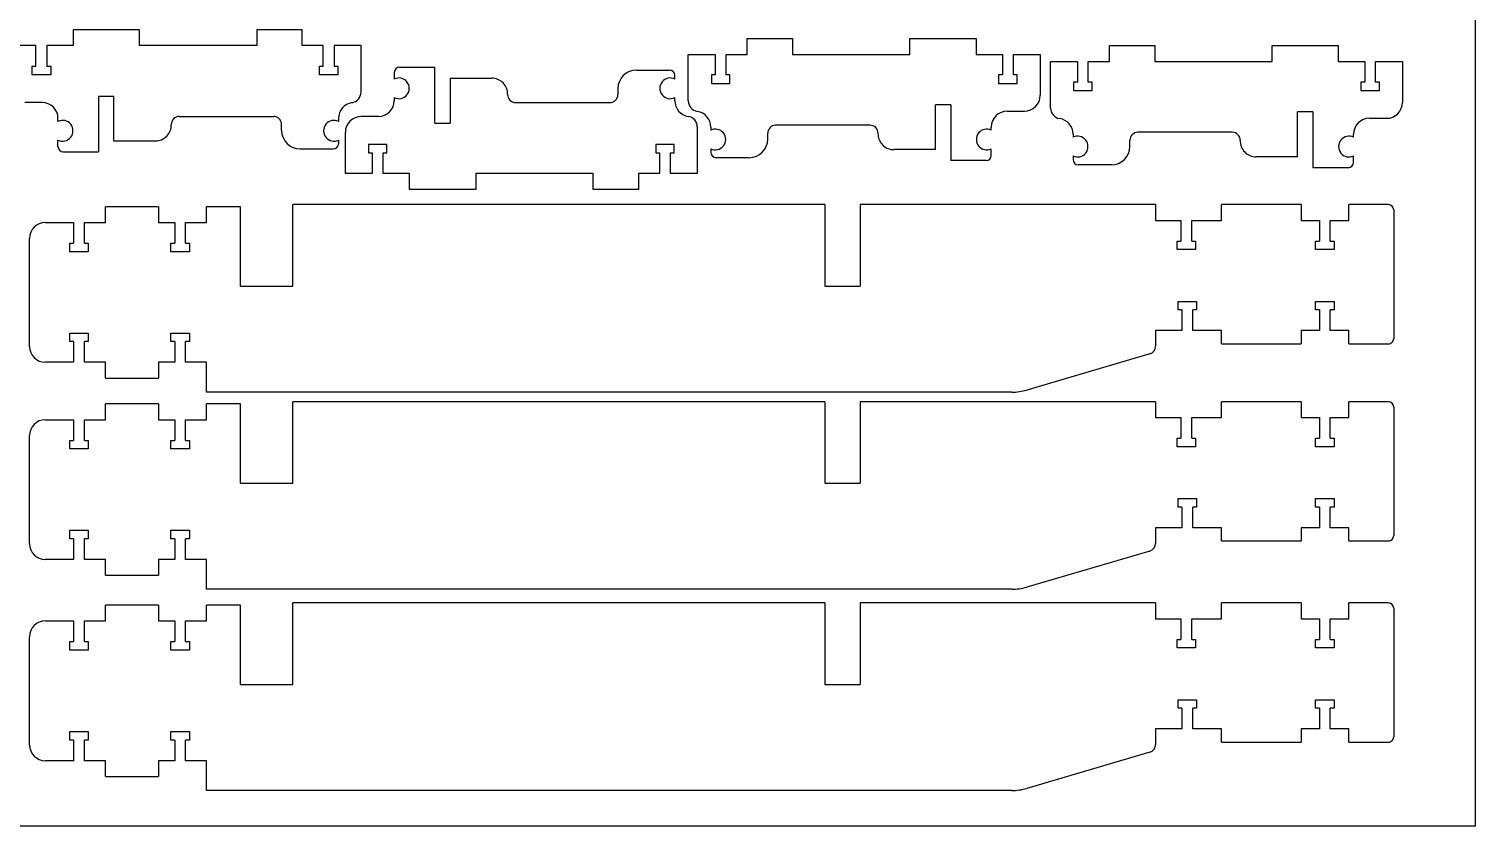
# Model space of a CAD drawing. Header units: millimetres. Extents: x -2614 to 1371, y 670 to 4202.
# Drawn here: x 825 to 1371, y 3440 to 3741 of the extents above; entities that cross this region are included whole.
import ezdxf

# ---------------------------------------------------------------- set-up
doc = ezdxf.new("R2010")
doc.units = ezdxf.units.MM
doc.linetypes.add('HIDDEN', pattern=[9.525, 6.35, -3.175])
doc.layers.get('0').update_dxf_attribs({"lineweight": 70})
doc.layers.add('Hidden', color=7, linetype='HIDDEN', lineweight=70)

msp = doc.modelspace()

# ---------------------------------------------------------------- linework, layer by layer
at = {"color": 7, "lineweight": -3}
for p, q in [((1371.33, 4201.8), (1371.33, 3439.8)), ((866.62, 3740.75), (841.62, 3740.75)), ((841.62, 3740.75), (841.62, 3734.75)), ((866.62, 3734.75), (866.62, 3740.75)), ((928.06, 3740.75), (910.98, 3740.75)), ((910.98, 3740.75), (910.98, 3734.75)), ((928.06, 3734.75), (928.06, 3740.75)), ((827.52, 3734.75), (817.34, 3734.75)), ((827.52, 3726.95), (827.52, 3734.75)), ((841.62, 3734.75), (831.62, 3734.75)), ((831.62, 3734.75), (831.62, 3726.95)), ((910.98, 3734.75), (866.62, 3734.75)), ((936.06, 3734.75), (928.06, 3734.75)), ((936.06, 3726.95), (936.06, 3734.75)), ((950.34, 3734.75), (940.16, 3734.75)), ((940.16, 3734.75), (940.16, 3726.95)), ((950.34, 3717.14), (950.34, 3734.75)), ((1096.31, 3737.45), (1113.39, 3737.45)), ((1096.31, 3731.45), (1096.31, 3737.45)), ((1113.39, 3737.45), (1113.39, 3731.45)), ((1157.75, 3737.45), (1182.75, 3737.45)), ((1157.75, 3731.45), (1157.75, 3737.45)), ((1182.75, 3737.45), (1182.75, 3731.45)), ((1233.18, 3734.77), (1250.26, 3734.77)), ((1233.18, 3728.77), (1233.18, 3734.77)), ((1250.26, 3734.77), (1250.26, 3728.77)), ((1294.62, 3734.77), (1319.62, 3734.77)), ((1294.62, 3728.77), (1294.62, 3734.77)), ((1319.62, 3734.77), (1319.62, 3728.77)), ((1074.03, 3713.84), (1074.03, 3731.45)), ((1074.03, 3731.45), (1084.21, 3731.45)), ((1084.21, 3731.45), (1084.21, 3723.65)), ((1088.31, 3731.45), (1096.31, 3731.45)), ((1088.31, 3723.65), (1088.31, 3731.45)), ((1113.39, 3731.45), (1157.75, 3731.45)), ((1182.75, 3731.45), (1192.75, 3731.45)), ((1192.75, 3731.45), (1192.75, 3723.65)), ((1196.85, 3731.45), (1207.03, 3731.45)), ((1196.85, 3723.65), (1196.85, 3731.45)), ((1207.03, 3731.45), (1207.03, 3715.96)), ((1210.9, 3711.16), (1210.9, 3728.77)), ((1210.9, 3728.77), (1221.08, 3728.77)), ((1221.08, 3728.77), (1221.08, 3720.97)), ((1225.18, 3728.77), (1233.18, 3728.77)), ((1225.18, 3720.97), (1225.18, 3728.77)), ((1250.26, 3728.77), (1294.62, 3728.77)), ((1319.62, 3728.77), (1329.62, 3728.77)), ((1329.62, 3728.77), (1329.62, 3720.97)), ((1333.72, 3728.77), (1343.9, 3728.77)), ((1333.72, 3720.97), (1333.72, 3728.77)), ((1343.9, 3728.77), (1343.9, 3713.27)), ((826.07, 3726.95), (827.52, 3726.95)), ((826.07, 3723.75), (826.07, 3726.95)), ((833.07, 3723.75), (826.07, 3723.75)), ((831.62, 3726.95), (833.07, 3726.95)), ((833.07, 3726.95), (833.07, 3723.75)), ((934.61, 3723.75), (934.61, 3726.95)), ((934.61, 3726.95), (936.06, 3726.95)), ((941.61, 3723.75), (934.61, 3723.75)), ((940.16, 3726.95), (941.61, 3726.95)), ((941.61, 3726.95), (941.61, 3723.75)), ((962.92, 3724.59), (962.92, 3722.12)), ((964.92, 3726.59), (978.25, 3726.59)), ((978.25, 3705.5), (978.25, 3726.59)), ((984.05, 3722.46), (999.74, 3722.46)), ((984.05, 3722.46), (984.05, 3705.5)), ((1054.42, 3725.5), (1066.92, 3725.5)), ((1068.92, 3722.12), (1068.92, 3723.5)), ((1082.76, 3723.65), (1082.76, 3720.45)), ((1084.21, 3723.65), (1082.76, 3723.65)), ((1089.76, 3723.65), (1088.31, 3723.65)), ((1089.76, 3720.45), (1089.76, 3723.65)), ((1191.3, 3723.65), (1191.3, 3720.45)), ((1192.75, 3723.65), (1191.3, 3723.65)), ((1198.3, 3723.65), (1196.85, 3723.65)), ((1198.3, 3720.45), (1198.3, 3723.65)), ((1047.42, 3718.5), (1047.42, 3716.22)), ((1082.76, 3720.45), (1089.76, 3720.45)), ((1191.3, 3720.45), (1198.3, 3720.45)), ((1219.63, 3720.97), (1219.63, 3717.77)), ((1221.08, 3720.97), (1219.63, 3720.97)), ((1219.63, 3717.77), (1226.63, 3717.77)), ((1226.63, 3720.97), (1225.18, 3720.97)), ((1226.63, 3717.77), (1226.63, 3720.97)), ((1328.17, 3720.97), (1328.17, 3717.77)), ((1329.62, 3720.97), (1328.17, 3720.97)), ((1328.17, 3717.77), (1335.17, 3717.77)), ((1335.17, 3720.97), (1333.72, 3720.97)), ((1335.17, 3717.77), (1335.17, 3720.97)), ((829.84, 3713.26), (823.34, 3713.26)), ((851.17, 3715.69), (851.17, 3694.6)), ((851.17, 3715.69), (856.97, 3715.69)), ((856.97, 3698.73), (856.97, 3715.69)), ((962.92, 3715.09), (962.92, 3713.93)), ((1008.74, 3713.22), (1044.42, 3713.22)), ((1068.92, 3713.93), (1068.92, 3715.09)), ((1167.4, 3695.43), (1167.4, 3712.39)), ((1173.2, 3712.39), (1167.4, 3712.39)), ((1173.2, 3712.39), (1173.2, 3691.3)), ((835.84, 3706.1), (835.84, 3707.26)), ((881.66, 3707.96), (917.34, 3707.96)), ((941.84, 3707.26), (941.84, 3706.1)), ((956.92, 3707.93), (950.42, 3707.93)), ((978.25, 3705.5), (984.05, 3705.5)), ((1194.53, 3709.96), (1201.03, 3709.96)), ((1304.27, 3692.74), (1304.27, 3709.7)), ((1310.07, 3709.7), (1304.27, 3709.7)), ((1310.07, 3709.7), (1310.07, 3688.61)), ((1331.4, 3707.27), (1337.9, 3707.27)), ((920.34, 3702.69), (920.34, 3704.96)), ((944.42, 3686.43), (944.42, 3701.93)), ((1077.42, 3704.04), (1077.42, 3686.43)), ((1082.53, 3703.96), (1082.53, 3702.8)), ((1104.03, 3699.39), (1104.03, 3701.66)), ((1142.71, 3704.66), (1107.03, 3704.66)), ((1188.53, 3702.8), (1188.53, 3703.96)), ((1219.4, 3701.27), (1219.4, 3700.11)), ((1279.58, 3701.98), (1243.9, 3701.98)), ((1325.4, 3700.11), (1325.4, 3701.27)), ((835.84, 3696.6), (835.84, 3699.06)), ((837.84, 3694.6), (851.17, 3694.6)), ((856.97, 3698.73), (872.66, 3698.73)), ((927.34, 3695.69), (939.84, 3695.69)), ((941.84, 3699.06), (941.84, 3697.69)), ((953.15, 3697.43), (953.15, 3694.23)), ((960.15, 3697.43), (953.15, 3697.43)), ((953.15, 3694.23), (954.6, 3694.23)), ((954.6, 3694.23), (954.6, 3686.43)), ((958.7, 3694.23), (960.15, 3694.23)), ((958.7, 3686.43), (958.7, 3694.23)), ((960.15, 3694.23), (960.15, 3697.43)), ((1061.69, 3697.43), (1061.69, 3694.23)), ((1068.69, 3697.43), (1061.69, 3697.43)), ((1061.69, 3694.23), (1063.14, 3694.23)), ((1063.14, 3694.23), (1063.14, 3686.43)), ((1067.24, 3694.23), (1068.69, 3694.23)), ((1067.24, 3686.43), (1067.24, 3694.23)), ((1068.69, 3694.23), (1068.69, 3697.43)), ((1082.53, 3695.76), (1082.53, 3694.39)), ((1167.4, 3695.43), (1151.7, 3695.43)), ((1188.53, 3693.3), (1188.53, 3695.76)), ((1240.9, 3696.7), (1240.9, 3698.98)), ((1097.03, 3692.39), (1084.53, 3692.39)), ((1186.53, 3691.3), (1173.2, 3691.3)), ((1219.4, 3693.08), (1219.4, 3691.7)), ((1233.9, 3689.7), (1221.4, 3689.7)), ((1304.27, 3692.74), (1288.57, 3692.74)), ((1325.4, 3690.61), (1325.4, 3693.08)), ((954.6, 3686.43), (944.42, 3686.43)), ((968.7, 3686.43), (958.7, 3686.43)), ((968.7, 3680.43), (968.7, 3686.43)), ((993.7, 3686.43), (993.7, 3680.43)), ((1038.06, 3686.43), (993.7, 3686.43)), ((1038.06, 3680.43), (1038.06, 3686.43)), ((1055.14, 3686.43), (1055.14, 3680.43)), ((1063.14, 3686.43), (1055.14, 3686.43)), ((1077.42, 3686.43), (1067.24, 3686.43)), ((1323.4, 3688.61), (1310.07, 3688.61)), ((993.7, 3680.43), (968.7, 3680.43)), ((1055.14, 3680.43), (1038.06, 3680.43)), ((873.76, 3673.87), (853.76, 3673.87)), ((853.76, 3667.87), (853.76, 3673.87)), ((873.76, 3673.87), (873.76, 3667.87)), ((904.81, 3673.87), (892.01, 3673.87)), ((892.01, 3667.87), (892.01, 3673.87)), ((904.81, 3643.87), (904.81, 3673.87)), ((1125.64, 3674.66), (924.56, 3674.66)), ((924.56, 3643.87), (924.56, 3674.66)), ((1125.64, 3674.66), (1125.64, 3643.87)), ((1250.57, 3674.66), (1138.99, 3674.66)), ((1138.99, 3674.66), (1138.99, 3643.87)), ((1250.57, 3674.66), (1250.57, 3668.67)), ((1305.57, 3674.66), (1275.57, 3674.66)), ((1275.57, 3668.67), (1275.57, 3674.66)), ((1305.57, 3674.66), (1305.57, 3668.67)), ((1338.57, 3674.66), (1323.57, 3674.66)), ((1323.57, 3668.67), (1323.57, 3674.66)), ((1340.57, 3672.66), (1340.57, 3624.07)), ((831.09, 3667.87), (841.72, 3667.87)), ((841.72, 3667.87), (841.72, 3660.07)), ((845.82, 3667.87), (853.76, 3667.87)), ((845.82, 3660.07), (845.82, 3667.87)), ((873.76, 3667.87), (879.97, 3667.87)), ((879.97, 3667.87), (879.97, 3660.07)), ((884.07, 3667.87), (892.01, 3667.87)), ((884.07, 3660.07), (884.07, 3667.87)), ((1250.57, 3668.67), (1260.16, 3668.67)), ((1260.16, 3668.67), (1260.16, 3660.87)), ((1264.26, 3668.67), (1275.57, 3668.67)), ((1264.26, 3660.87), (1264.26, 3668.67)), ((1305.57, 3668.67), (1312.52, 3668.67)), ((1312.52, 3668.67), (1312.52, 3660.87)), ((1316.62, 3668.67), (1323.57, 3668.67)), ((1316.62, 3660.87), (1316.62, 3668.67)), ((825.09, 3621.07), (825.09, 3661.87)), ((840.27, 3660.07), (841.72, 3660.07)), ((840.27, 3656.87), (840.27, 3660.07)), ((847.27, 3656.87), (840.27, 3656.87)), ((845.82, 3660.07), (847.27, 3660.07)), ((847.27, 3660.07), (847.27, 3656.87)), ((878.52, 3660.07), (879.97, 3660.07)), ((878.52, 3656.87), (878.52, 3660.07)), ((885.52, 3656.87), (878.52, 3656.87)), ((884.07, 3660.07), (885.52, 3660.07)), ((885.52, 3660.07), (885.52, 3656.87)), ((1258.71, 3657.67), (1258.71, 3660.87)), ((1258.71, 3660.87), (1260.16, 3660.87)), ((1265.71, 3657.67), (1258.71, 3657.67)), ((1264.26, 3660.87), (1265.71, 3660.87)), ((1265.71, 3660.87), (1265.71, 3657.67)), ((1311.07, 3660.87), (1312.52, 3660.87)), ((1311.07, 3657.67), (1311.07, 3660.87)), ((1318.07, 3657.67), (1311.07, 3657.67)), ((1316.62, 3660.87), (1318.07, 3660.87)), ((1318.07, 3660.87), (1318.07, 3657.67)), ((904.81, 3643.87), (924.56, 3643.87)), ((1125.64, 3643.87), (1138.99, 3643.87)), ((1259.07, 3634.87), (1259.07, 3638.07)), ((1259.07, 3638.07), (1266.07, 3638.07)), ((1260.52, 3634.87), (1259.07, 3634.87)), ((1260.52, 3634.87), (1260.52, 3627.07)), ((1266.07, 3634.87), (1264.62, 3634.87)), ((1264.62, 3627.07), (1264.62, 3634.87)), ((1266.07, 3638.07), (1266.07, 3634.87)), ((1311.07, 3638.07), (1318.07, 3638.07)), ((1311.07, 3634.87), (1311.07, 3638.07)), ((1312.52, 3634.87), (1311.07, 3634.87)), ((1312.52, 3634.87), (1312.52, 3627.07)), ((1318.07, 3634.87), (1316.62, 3634.87)), ((1316.62, 3627.07), (1316.62, 3634.87)), ((1318.07, 3638.07), (1318.07, 3634.87)), ((840.27, 3626.07), (847.27, 3626.07)), ((840.27, 3622.87), (840.27, 3626.07)), ((847.27, 3626.07), (847.27, 3622.87)), ((878.52, 3626.07), (885.52, 3626.07)), ((878.52, 3622.87), (878.52, 3626.07)), ((885.52, 3626.07), (885.52, 3622.87)), ((1250.57, 3627.07), (1250.57, 3621.11)), ((1260.52, 3627.07), (1250.57, 3627.07)), ((1275.57, 3627.07), (1264.62, 3627.07)), ((1275.57, 3622.07), (1275.57, 3627.07)), ((1305.57, 3627.07), (1305.57, 3622.07)), ((1312.52, 3627.07), (1305.57, 3627.07)), ((1323.57, 3627.07), (1316.62, 3627.07)), ((1323.57, 3622.07), (1323.57, 3627.07)), ((841.72, 3622.87), (840.27, 3622.87)), ((841.72, 3622.87), (841.72, 3615.07)), ((847.27, 3622.87), (845.82, 3622.87)), ((845.82, 3615.07), (845.82, 3622.87)), ((879.97, 3622.87), (878.52, 3622.87)), ((879.97, 3622.87), (879.97, 3615.07)), ((885.52, 3622.87), (884.07, 3622.87)), ((884.07, 3615.07), (884.07, 3622.87)), ((1248.42, 3618.24), (1201.92, 3604.6)), ((1275.57, 3622.07), (1305.57, 3622.07)), ((1323.57, 3622.07), (1338.57, 3622.07)), ((841.72, 3615.07), (831.09, 3615.07)), ((853.76, 3615.07), (845.82, 3615.07)), ((853.76, 3609.07), (853.76, 3615.07)), ((873.76, 3615.07), (873.76, 3609.07)), ((879.97, 3615.07), (873.76, 3615.07)), ((892.01, 3615.07), (884.07, 3615.07)), ((892.01, 3603.79), (892.01, 3615.07)), ((853.76, 3609.07), (873.76, 3609.07)), ((1196.29, 3603.79), (892.01, 3603.79)), ((873.76, 3599.37), (853.76, 3599.37)), ((853.76, 3593.37), (853.76, 3599.37)), ((873.76, 3599.37), (873.76, 3593.37)), ((904.81, 3599.37), (892.01, 3599.37)), ((892.01, 3593.37), (892.01, 3599.37)), ((904.81, 3569.37), (904.81, 3599.37)), ((1125.64, 3600.16), (924.56, 3600.16)), ((924.56, 3569.37), (924.56, 3600.16)), ((1125.64, 3600.16), (1125.64, 3569.37)), ((1250.57, 3600.16), (1138.99, 3600.16)), ((1138.99, 3600.16), (1138.99, 3569.37)), ((1250.57, 3600.16), (1250.57, 3594.17)), ((1305.57, 3600.16), (1275.57, 3600.16)), ((1275.57, 3594.17), (1275.57, 3600.16)), ((1305.57, 3600.16), (1305.57, 3594.17)), ((1338.57, 3600.16), (1323.57, 3600.16)), ((1323.57, 3594.17), (1323.57, 3600.16)), ((1340.57, 3598.16), (1340.57, 3549.57)), ((831.09, 3593.37), (841.72, 3593.37)), ((841.72, 3593.37), (841.72, 3585.57)), ((845.82, 3593.37), (853.76, 3593.37)), ((845.82, 3585.57), (845.82, 3593.37)), ((873.76, 3593.37), (879.97, 3593.37)), ((879.97, 3593.37), (879.97, 3585.57)), ((884.07, 3593.37), (892.01, 3593.37)), ((884.07, 3585.57), (884.07, 3593.37)), ((1250.57, 3594.17), (1260.16, 3594.17)), ((1260.16, 3594.17), (1260.16, 3586.37)), ((1264.26, 3594.17), (1275.57, 3594.17)), ((1264.26, 3586.37), (1264.26, 3594.17)), ((1305.57, 3594.17), (1312.52, 3594.17)), ((1312.52, 3594.17), (1312.52, 3586.37)), ((1316.62, 3594.17), (1323.57, 3594.17)), ((1316.62, 3586.37), (1316.62, 3594.17)), ((825.09, 3546.57), (825.09, 3587.37)), ((840.27, 3585.57), (841.72, 3585.57)), ((840.27, 3582.37), (840.27, 3585.57)), ((845.82, 3585.57), (847.27, 3585.57)), ((847.27, 3585.57), (847.27, 3582.37)), ((878.52, 3585.57), (879.97, 3585.57)), ((878.52, 3582.37), (878.52, 3585.57)), ((884.07, 3585.57), (885.52, 3585.57)), ((885.52, 3585.57), (885.52, 3582.37)), ((1258.71, 3583.17), (1258.71, 3586.37)), ((1258.71, 3586.37), (1260.16, 3586.37)), ((1264.26, 3586.37), (1265.71, 3586.37)), ((1265.71, 3586.37), (1265.71, 3583.17)), ((1311.07, 3586.37), (1312.52, 3586.37)), ((1311.07, 3583.17), (1311.07, 3586.37)), ((1316.62, 3586.37), (1318.07, 3586.37)), ((1318.07, 3586.37), (1318.07, 3583.17)), ((847.27, 3582.37), (840.27, 3582.37)), ((885.52, 3582.37), (878.52, 3582.37)), ((1265.71, 3583.17), (1258.71, 3583.17)), ((1318.07, 3583.17), (1311.07, 3583.17)), ((904.81, 3569.37), (924.56, 3569.37)), ((1125.64, 3569.37), (1138.99, 3569.37)), ((1259.07, 3560.37), (1259.07, 3563.57)), ((1259.07, 3563.57), (1266.07, 3563.57)), ((1266.07, 3563.57), (1266.07, 3560.37)), ((1311.07, 3563.57), (1318.07, 3563.57)), ((1311.07, 3560.37), (1311.07, 3563.57)), ((1318.07, 3563.57), (1318.07, 3560.37)), ((1260.52, 3560.37), (1259.07, 3560.37)), ((1260.52, 3560.37), (1260.52, 3552.57)), ((1266.07, 3560.37), (1264.62, 3560.37)), ((1264.62, 3552.57), (1264.62, 3560.37)), ((1312.52, 3560.37), (1311.07, 3560.37)), ((1312.52, 3560.37), (1312.52, 3552.57)), ((1318.07, 3560.37), (1316.62, 3560.37)), ((1316.62, 3552.57), (1316.62, 3560.37)), ((1250.57, 3552.57), (1250.57, 3546.61)), ((1260.52, 3552.57), (1250.57, 3552.57)), ((1275.57, 3552.57), (1264.62, 3552.57)), ((1275.57, 3547.57), (1275.57, 3552.57)), ((1305.57, 3552.57), (1305.57, 3547.57)), ((1312.52, 3552.57), (1305.57, 3552.57)), ((1323.57, 3552.57), (1316.62, 3552.57)), ((1323.57, 3547.57), (1323.57, 3552.57)), ((840.27, 3551.57), (847.27, 3551.57)), ((840.27, 3548.37), (840.27, 3551.57)), ((841.72, 3548.37), (840.27, 3548.37)), ((841.72, 3548.37), (841.72, 3540.57)), ((847.27, 3548.37), (845.82, 3548.37)), ((845.82, 3540.57), (845.82, 3548.37)), ((847.27, 3551.57), (847.27, 3548.37)), ((878.52, 3551.57), (885.52, 3551.57)), ((878.52, 3548.37), (878.52, 3551.57)), ((879.97, 3548.37), (878.52, 3548.37)), ((879.97, 3548.37), (879.97, 3540.57)), ((885.52, 3548.37), (884.07, 3548.37)), ((884.07, 3540.57), (884.07, 3548.37)), ((885.52, 3551.57), (885.52, 3548.37)), ((1275.57, 3547.57), (1305.57, 3547.57)), ((1323.57, 3547.57), (1338.57, 3547.57)), ((1248.42, 3543.74), (1201.92, 3530.1)), ((841.72, 3540.57), (831.09, 3540.57)), ((853.76, 3540.57), (845.82, 3540.57)), ((853.76, 3534.57), (853.76, 3540.57)), ((873.76, 3540.57), (873.76, 3534.57)), ((879.97, 3540.57), (873.76, 3540.57)), ((892.01, 3540.57), (884.07, 3540.57)), ((892.01, 3529.29), (892.01, 3540.57)), ((853.76, 3534.57), (873.76, 3534.57)), ((1196.29, 3529.29), (892.01, 3529.29)), ((873.76, 3523.32), (853.76, 3523.32)), ((853.76, 3517.32), (853.76, 3523.32)), ((873.76, 3523.32), (873.76, 3517.32)), ((904.81, 3523.32), (892.01, 3523.32)), ((892.01, 3517.32), (892.01, 3523.32)), ((904.81, 3493.32), (904.81, 3523.32)), ((1125.64, 3524.11), (924.56, 3524.11)), ((924.56, 3493.32), (924.56, 3524.11)), ((1125.64, 3524.11), (1125.64, 3493.32)), ((1250.57, 3524.11), (1138.99, 3524.11)), ((1138.99, 3524.11), (1138.99, 3493.32)), ((1250.57, 3524.11), (1250.57, 3518.12)), ((1305.57, 3524.11), (1275.57, 3524.11)), ((1275.57, 3518.12), (1275.57, 3524.11)), ((1305.57, 3524.11), (1305.57, 3518.12)), ((1338.57, 3524.11), (1323.57, 3524.11)), ((1323.57, 3518.12), (1323.57, 3524.11)), ((1340.57, 3522.11), (1340.57, 3473.52)), ((831.09, 3517.32), (841.72, 3517.32)), ((841.72, 3517.32), (841.72, 3509.52)), ((845.82, 3517.32), (853.76, 3517.32)), ((845.82, 3509.52), (845.82, 3517.32)), ((873.76, 3517.32), (879.97, 3517.32)), ((879.97, 3517.32), (879.97, 3509.52)), ((884.07, 3517.32), (892.01, 3517.32)), ((884.07, 3509.52), (884.07, 3517.32)), ((1250.57, 3518.12), (1260.16, 3518.12)), ((1260.16, 3518.12), (1260.16, 3510.32)), ((1264.26, 3518.12), (1275.57, 3518.12)), ((1264.26, 3510.32), (1264.26, 3518.12)), ((1305.57, 3518.12), (1312.52, 3518.12)), ((1312.52, 3518.12), (1312.52, 3510.32)), ((1316.62, 3518.12), (1323.57, 3518.12)), ((1316.62, 3510.32), (1316.62, 3518.12)), ((825.09, 3470.52), (825.09, 3511.32)), ((840.27, 3509.52), (841.72, 3509.52)), ((840.27, 3506.32), (840.27, 3509.52)), ((845.82, 3509.52), (847.27, 3509.52)), ((847.27, 3509.52), (847.27, 3506.32)), ((878.52, 3509.52), (879.97, 3509.52)), ((878.52, 3506.32), (878.52, 3509.52)), ((884.07, 3509.52), (885.52, 3509.52)), ((885.52, 3509.52), (885.52, 3506.32)), ((1258.71, 3507.12), (1258.71, 3510.32)), ((1258.71, 3510.32), (1260.16, 3510.32)), ((1264.26, 3510.32), (1265.71, 3510.32)), ((1265.71, 3510.32), (1265.71, 3507.12)), ((1311.07, 3510.32), (1312.52, 3510.32)), ((1311.07, 3507.12), (1311.07, 3510.32)), ((1316.62, 3510.32), (1318.07, 3510.32)), ((1318.07, 3510.32), (1318.07, 3507.12)), ((847.27, 3506.32), (840.27, 3506.32)), ((885.52, 3506.32), (878.52, 3506.32)), ((1265.71, 3507.12), (1258.71, 3507.12)), ((1318.07, 3507.12), (1311.07, 3507.12)), ((904.81, 3493.32), (924.56, 3493.32)), ((1125.64, 3493.32), (1138.99, 3493.32)), ((1259.07, 3484.32), (1259.07, 3487.52)), ((1259.07, 3487.52), (1266.07, 3487.52)), ((1266.07, 3487.52), (1266.07, 3484.32)), ((1311.07, 3487.52), (1318.07, 3487.52)), ((1311.07, 3484.32), (1311.07, 3487.52)), ((1318.07, 3487.52), (1318.07, 3484.32)), ((1260.52, 3484.32), (1259.07, 3484.32)), ((1260.52, 3484.32), (1260.52, 3476.52)), ((1266.07, 3484.32), (1264.62, 3484.32)), ((1264.62, 3476.52), (1264.62, 3484.32)), ((1312.52, 3484.32), (1311.07, 3484.32)), ((1312.52, 3484.32), (1312.52, 3476.52)), ((1318.07, 3484.32), (1316.62, 3484.32)), ((1316.62, 3476.52), (1316.62, 3484.32)), ((1250.57, 3476.52), (1250.57, 3470.56)), ((1260.52, 3476.52), (1250.57, 3476.52)), ((1275.57, 3476.52), (1264.62, 3476.52)), ((1275.57, 3471.52), (1275.57, 3476.52)), ((1305.57, 3476.52), (1305.57, 3471.52)), ((1312.52, 3476.52), (1305.57, 3476.52)), ((1323.57, 3476.52), (1316.62, 3476.52)), ((1323.57, 3471.52), (1323.57, 3476.52)), ((840.27, 3475.52), (847.27, 3475.52)), ((840.27, 3472.32), (840.27, 3475.52)), ((841.72, 3472.32), (840.27, 3472.32)), ((841.72, 3472.32), (841.72, 3464.52)), ((847.27, 3472.32), (845.82, 3472.32)), ((845.82, 3464.52), (845.82, 3472.32)), ((847.27, 3475.52), (847.27, 3472.32)), ((878.52, 3475.52), (885.52, 3475.52)), ((878.52, 3472.32), (878.52, 3475.52)), ((879.97, 3472.32), (878.52, 3472.32)), ((879.97, 3472.32), (879.97, 3464.52)), ((885.52, 3472.32), (884.07, 3472.32)), ((884.07, 3464.52), (884.07, 3472.32)), ((885.52, 3475.52), (885.52, 3472.32)), ((1275.57, 3471.52), (1305.57, 3471.52)), ((1323.57, 3471.52), (1338.57, 3471.52)), ((1248.42, 3467.69), (1201.92, 3454.05)), ((841.72, 3464.52), (831.09, 3464.52)), ((853.76, 3464.52), (845.82, 3464.52)), ((853.76, 3458.52), (853.76, 3464.52)), ((873.76, 3464.52), (873.76, 3458.52)), ((879.97, 3464.52), (873.76, 3464.52)), ((892.01, 3464.52), (884.07, 3464.52)), ((892.01, 3453.24), (892.01, 3464.52)), ((853.76, 3458.52), (873.76, 3458.52)), ((1196.29, 3453.24), (892.01, 3453.24)), ((1371.33, 3439.8), (101.33, 3439.8))]:
    msp.add_line(p, q, dxfattribs=at)
for centre, radius, start, end in [((964.92, 3724.59), 2, 90, 180), ((964.65, 3718.6), 3.92, 243.8115, 116.1885), ((999.74, 3716.46), 6, 358.4966, 90), ((1054.42, 3718.5), 7, 90, 180), ((1067.19, 3718.6), 3.92, 63.8115, 296.1885), ((1066.92, 3723.5), 2, 360, 90), ((946.34, 3717.14), 4, 278.6269, 360), ((1008.74, 3716.22), 3, 178.4966, 270), ((1044.42, 3716.22), 3, 270, 0), ((829.84, 3707.26), 6, 0, 90), ((947.84, 3707.26), 6, 98.6269, 180), ((956.92, 3713.93), 6, 270, 360), ((1074.92, 3713.93), 6, 180, 261.3731), ((1078.03, 3713.84), 4, 180, 261.3731), ((1201.03, 3715.96), 6, 270, 360), ((1214.9, 3711.16), 4, 180, 261.3731), ((1337.9, 3713.27), 6, 270, 360), ((837.57, 3702.58), 3.92, 243.8115, 116.1885), ((881.66, 3704.96), 3, 90, 181.5034), ((917.34, 3704.96), 3, 0, 90), ((940.11, 3702.58), 3.92, 63.8115, 296.1885), ((950.42, 3701.93), 6, 90, 180), ((1073.42, 3704.04), 4, 0, 81.3731), ((1076.53, 3703.96), 6, 0, 81.3731), ((1194.53, 3703.96), 6, 90, 180), ((1213.4, 3701.27), 6, 0, 81.3731), ((1331.4, 3701.27), 6, 90, 180), ((872.66, 3704.73), 6, 270, 1.5034), ((927.34, 3702.69), 7, 180, 270), ((1084.26, 3699.28), 3.92, 243.8115, 116.1885), ((1107.03, 3701.66), 3, 90, 180), ((1142.71, 3701.66), 3, 358.4966, 90), ((1151.7, 3701.43), 6, 178.4966, 270), ((1186.8, 3699.28), 3.92, 63.8115, 296.1885), ((1221.13, 3696.6), 3.92, 243.8115, 116.1885), ((1243.9, 3698.98), 3, 90, 180), ((1279.58, 3698.98), 3, 358.4966, 90), ((1323.67, 3696.6), 3.92, 63.8115, 296.1885), ((837.84, 3696.6), 2, 180, 270), ((939.84, 3697.69), 2, 270, 360), ((1084.53, 3694.39), 2, 180, 270), ((1097.03, 3699.39), 7, 270, 0), ((1233.9, 3696.7), 7, 270, 360), ((1288.57, 3698.74), 6, 178.4966, 270), ((1186.53, 3693.3), 2, 270, 360), ((1221.4, 3691.7), 2, 180, 270), ((1323.4, 3690.61), 2, 270, 360), ((1338.57, 3672.66), 2, 360, 90), ((831.09, 3661.87), 6, 90, 180), ((1338.57, 3624.07), 2, 269.9998, 0), ((831.09, 3621.07), 6, 180, 270), ((1247.57, 3621.11), 3, 286.3439, 0), ((1196.29, 3623.79), 20, 270, 286.3439), ((1338.57, 3598.16), 2, 360, 90), ((831.09, 3587.37), 6, 90, 180), ((1338.57, 3549.57), 2, 269.9998, 0), ((831.09, 3546.57), 6, 180, 270), ((1247.57, 3546.61), 3, 286.3439, 0), ((1196.29, 3549.29), 20, 270, 286.3439), ((1338.57, 3522.11), 2, 360, 90), ((831.09, 3511.32), 6, 90, 180), ((831.09, 3470.52), 6, 180, 270), ((1247.57, 3470.56), 3, 286.3439, 0), ((1338.57, 3473.52), 2, 269.9998, 0), ((1196.29, 3473.24), 20, 270, 286.3439)]:
    msp.add_arc(centre, radius, start, end, dxfattribs=at)
at = {"layer": 'Hidden', "lineweight": -3}
for p, q in [((1340.57, 3624.07), (1340.57, 3624.07)), ((1275.57, 3622.07), (1275.57, 3622.07)), ((1305.57, 3622.07), (1305.57, 3622.07)), ((1323.57, 3622.07), (1323.57, 3622.07)), ((1338.57, 3622.07), (1338.57, 3622.07)), ((1275.57, 3547.57), (1275.57, 3547.57)), ((1305.57, 3547.57), (1305.57, 3547.57)), ((1323.57, 3547.57), (1323.57, 3547.57)), ((1338.57, 3547.57), (1338.57, 3547.57)), ((1340.57, 3549.57), (1340.57, 3549.57)), ((1275.57, 3471.52), (1275.57, 3471.52)), ((1305.57, 3471.52), (1305.57, 3471.52)), ((1323.57, 3471.52), (1323.57, 3471.52)), ((1338.57, 3471.52), (1338.57, 3471.52)), ((1340.57, 3473.52), (1340.57, 3473.52))]:
    msp.add_line(p, q, dxfattribs=at)

doc.saveas('drawing.dxf')
